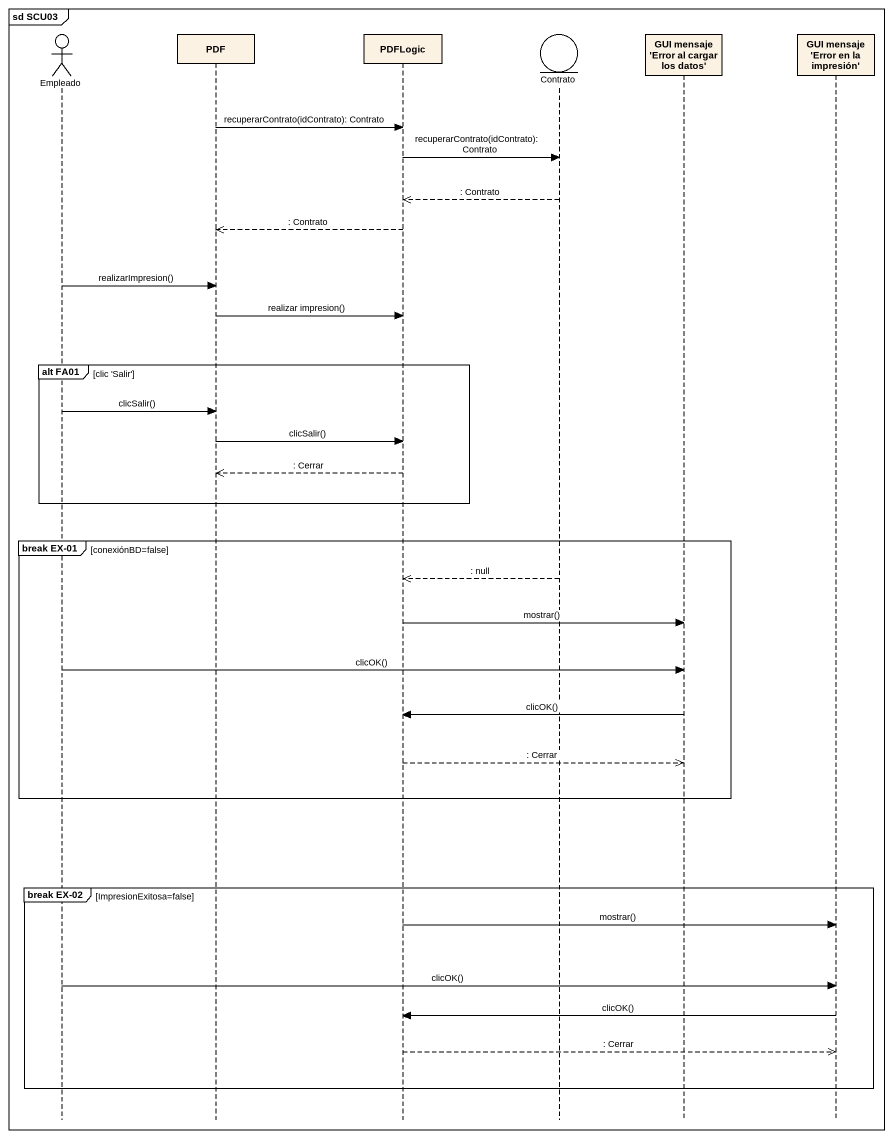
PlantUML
@startuml
mainframe sd SCU03
hide footbox
actor Empleado
participant PDF
participant PDFLogic
entity Contrato
participant "GUI mensaje 'Error al cargar los datos'" as GUI_mensaje_Error_al_cargar
participant "GUI mensaje 'Error en la impresión'" as GUI_mensaje_Error_en_la

PDF -> PDFLogic : recuperarContrato(idContrato): Contrato
PDFLogic -> Contrato : recuperarContrato(idContrato): Contrato
Contrato -->> PDFLogic : : Contrato
PDFLogic -->> PDF : : Contrato
Empleado -> PDF : realizarImpresion()
PDF -> PDFLogic : realizar impresion()
group alt FA01 [clic 'Salir']
  Empleado -> PDF : clicSalir()
  PDF -> PDFLogic : clicSalir()
  PDFLogic -->> PDF : : Cerrar
end
group break EX-01 [conexiónBD=false]
  Contrato -->> PDFLogic : : null
  PDFLogic -> GUI_mensaje_Error_al_cargar : mostrar()
  Empleado -> GUI_mensaje_Error_al_cargar : clicOK()
  GUI_mensaje_Error_al_cargar -> PDFLogic : clicOK()
  PDFLogic -->> GUI_mensaje_Error_al_cargar : : Cerrar
end
group break EX-02 [ImpresionExitosa=false]
  PDFLogic -> GUI_mensaje_Error_en_la : mostrar()
  Empleado -> GUI_mensaje_Error_en_la : clicOK()
  GUI_mensaje_Error_en_la -> PDFLogic : clicOK()
  PDFLogic -->> GUI_mensaje_Error_en_la : : Cerrar
end
@enduml
